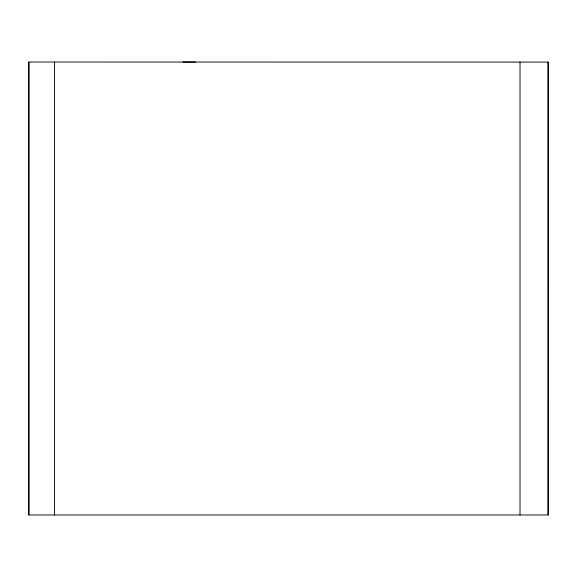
<?xml version="1.0" encoding="UTF-8"?>
<svg xmlns="http://www.w3.org/2000/svg" width="577" height="577" viewBox="0 0 577 577"><rect width="100%" height="100%" fill="white"/><g stroke="black" fill="none" stroke-linecap="round" stroke-linejoin="round"><path stroke-width="0.87" d="M28.85 514.98L28.864 62.02L548.15 62.078L548.136 514.98L28.85 514.987L28.85 62.02M182.786 62.027L195.545 62.02M548.136 62.02L548.136 514.987M520.014 62.02L520.014 514.987M54.563 62.02L54.563 514.987"/></g></svg>
